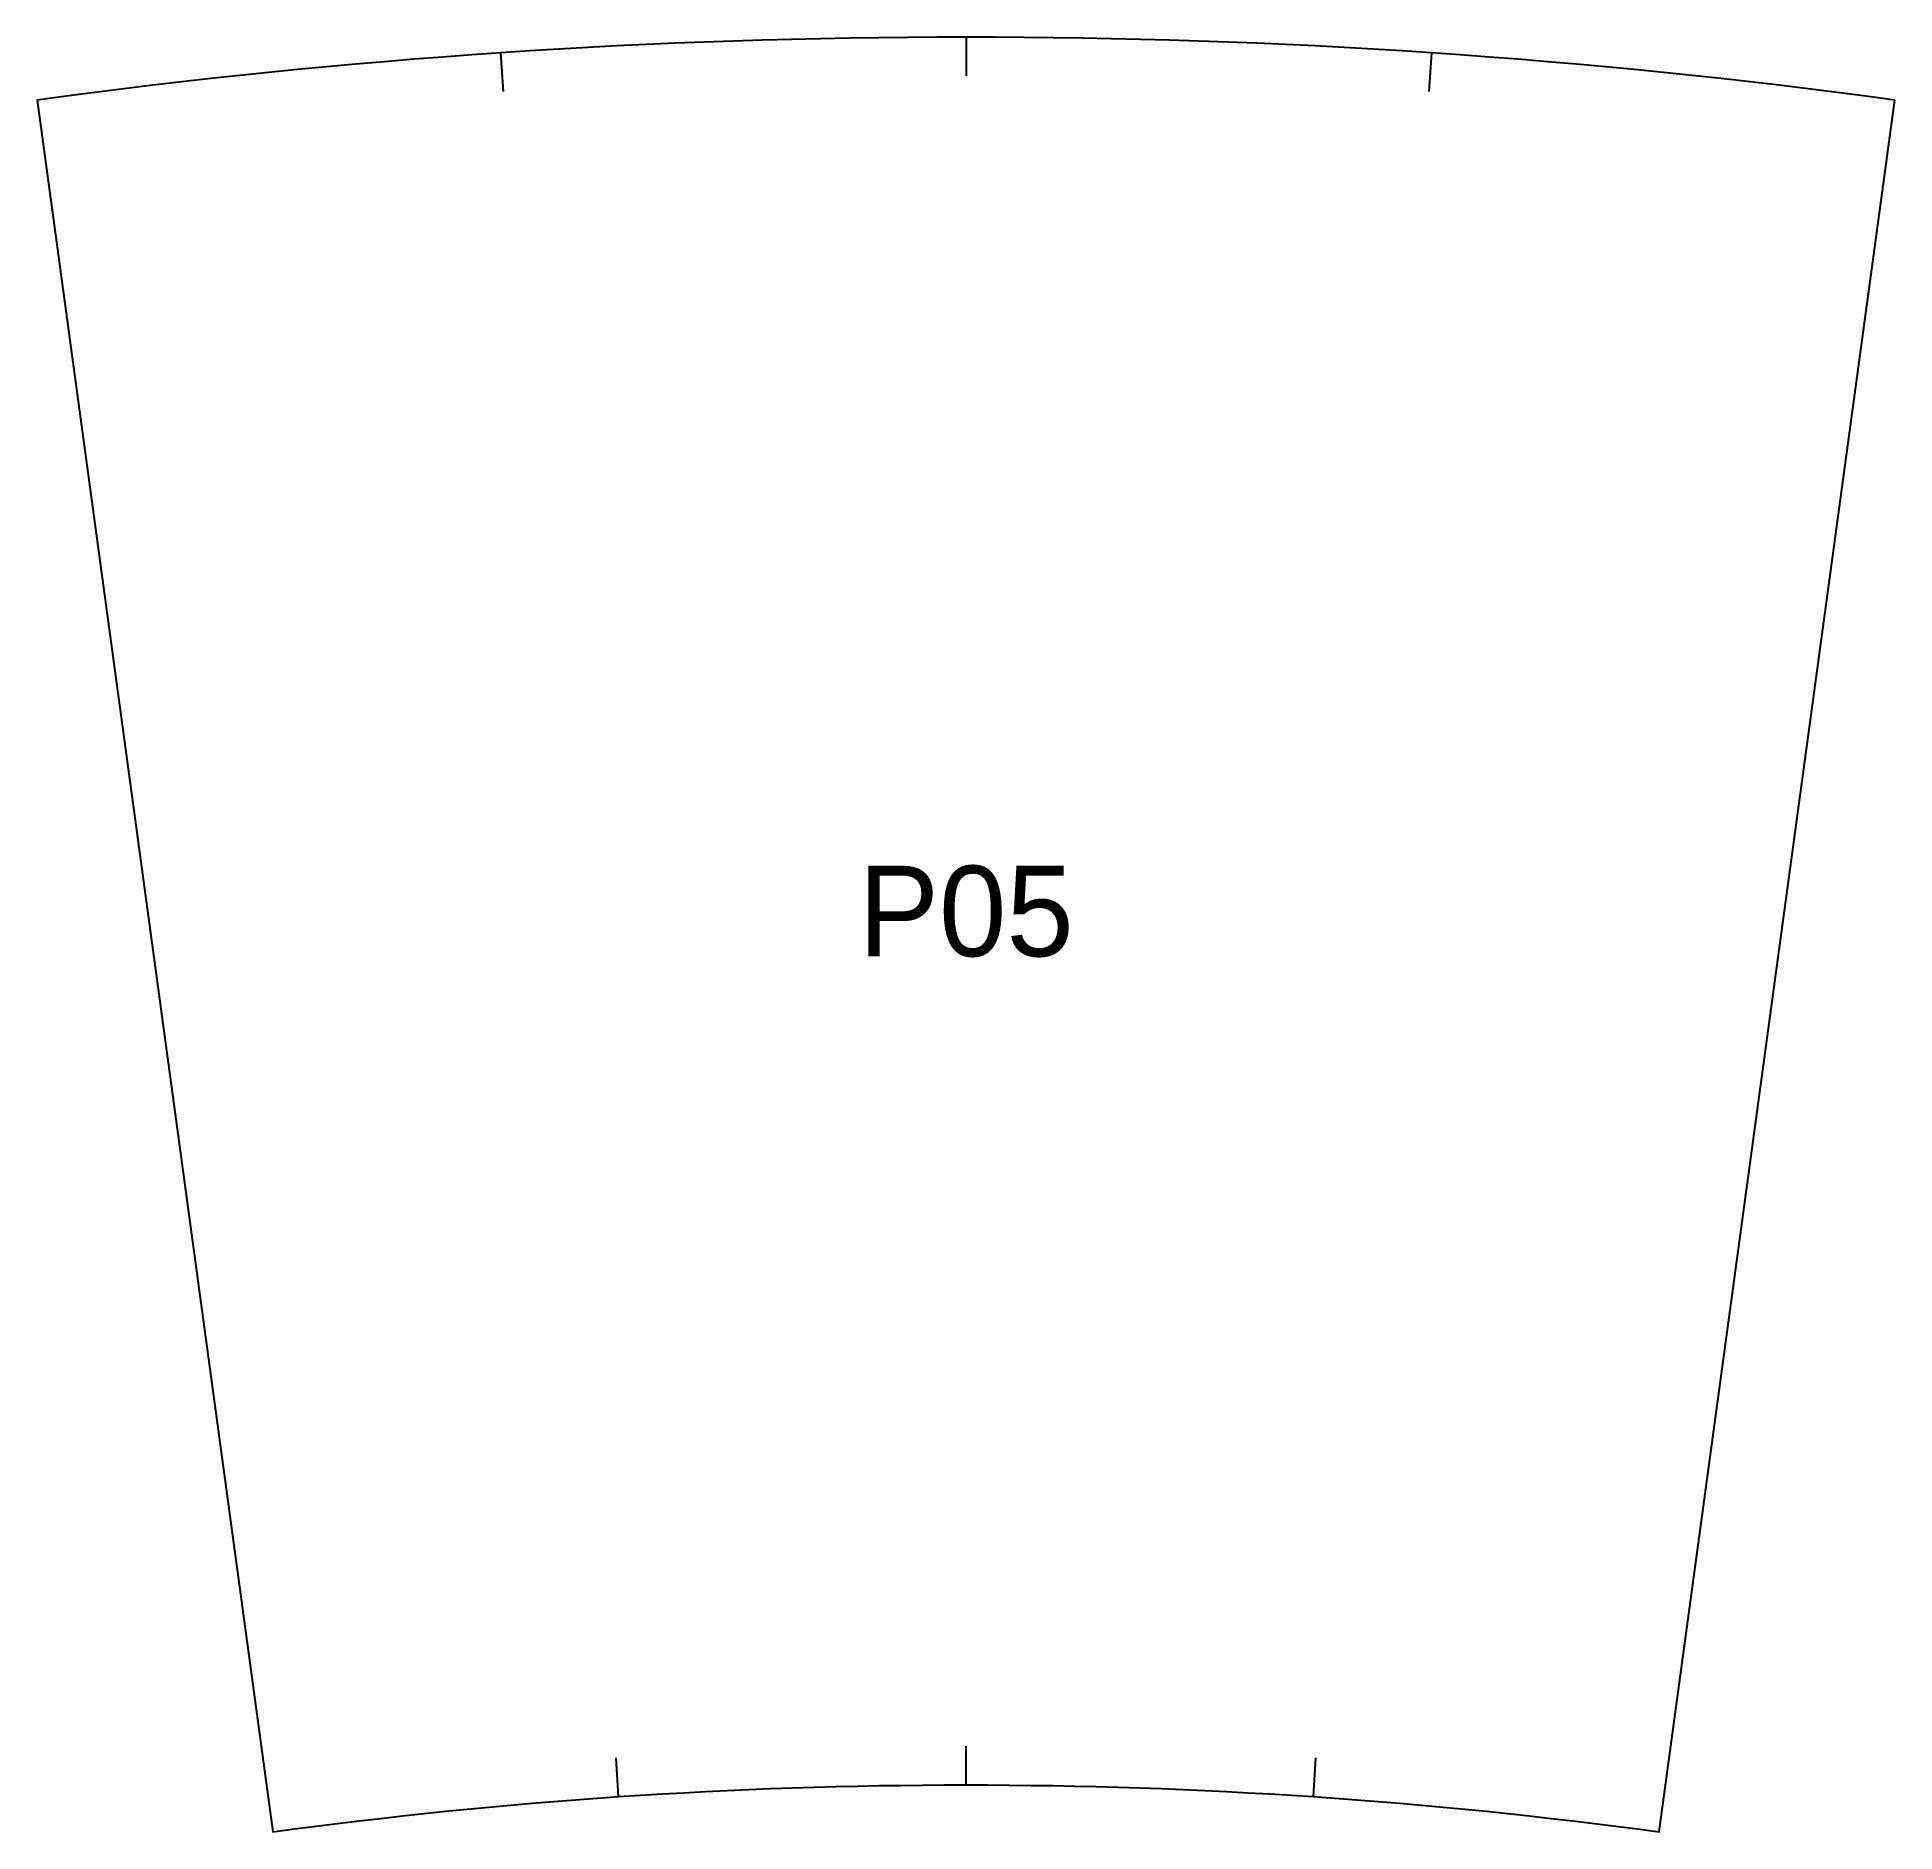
# Model space of a CAD drawing. Header units: millimetres. Extents: x 0 to 287, y 0 to 278.
import ezdxf
from ezdxf.enums import TextEntityAlignment as Align

# ---------------------------------------------------------------- set-up
doc = ezdxf.new("R2010")
doc.units = ezdxf.units.MM
for name, color, linetype in [('CUT', 7, 'CONTINUOUS'), ('ETCH', 5, 'CONTINUOUS'), ('LABEL', 3, 'CONTINUOUS')]:
    doc.layers.add(name, color=color, linetype=linetype)

msp = doc.modelspace()

# ---------------------------------------------------------------- linework, layer by layer
at = {"layer": 'CUT'}
msp.add_lwpolyline([(287.274345, 267.881828, 0.067729), (0, 267.881828), (36.454158, 0, -0.067729), (250.820187, 0)], format="xyb", close=True, dxfattribs=at)
at = {"layer": 'ETCH'}
for p, q in [((143.637173, 277.610283), (143.637173, 271.610283)), ((71.654049, 275.175386), (72.059497, 269.189101)), ((215.620296, 275.175386), (215.214849, 269.189101)), ((143.637173, 7.259438), (143.637173, 13.259438)), ((89.922887, 5.442502), (89.517439, 11.428787)), ((197.351458, 5.442502), (197.756906, 11.428787))]:
    msp.add_line(p, q, dxfattribs=at)

# ---------------------------------------------------------------- texts
at = {"layer": 'LABEL'}
msp.add_text('P05', height=14, dxfattribs=at).set_placement((143.637173, 142.43486), align=Align.MIDDLE_CENTER)

doc.saveas('drawing.dxf')
